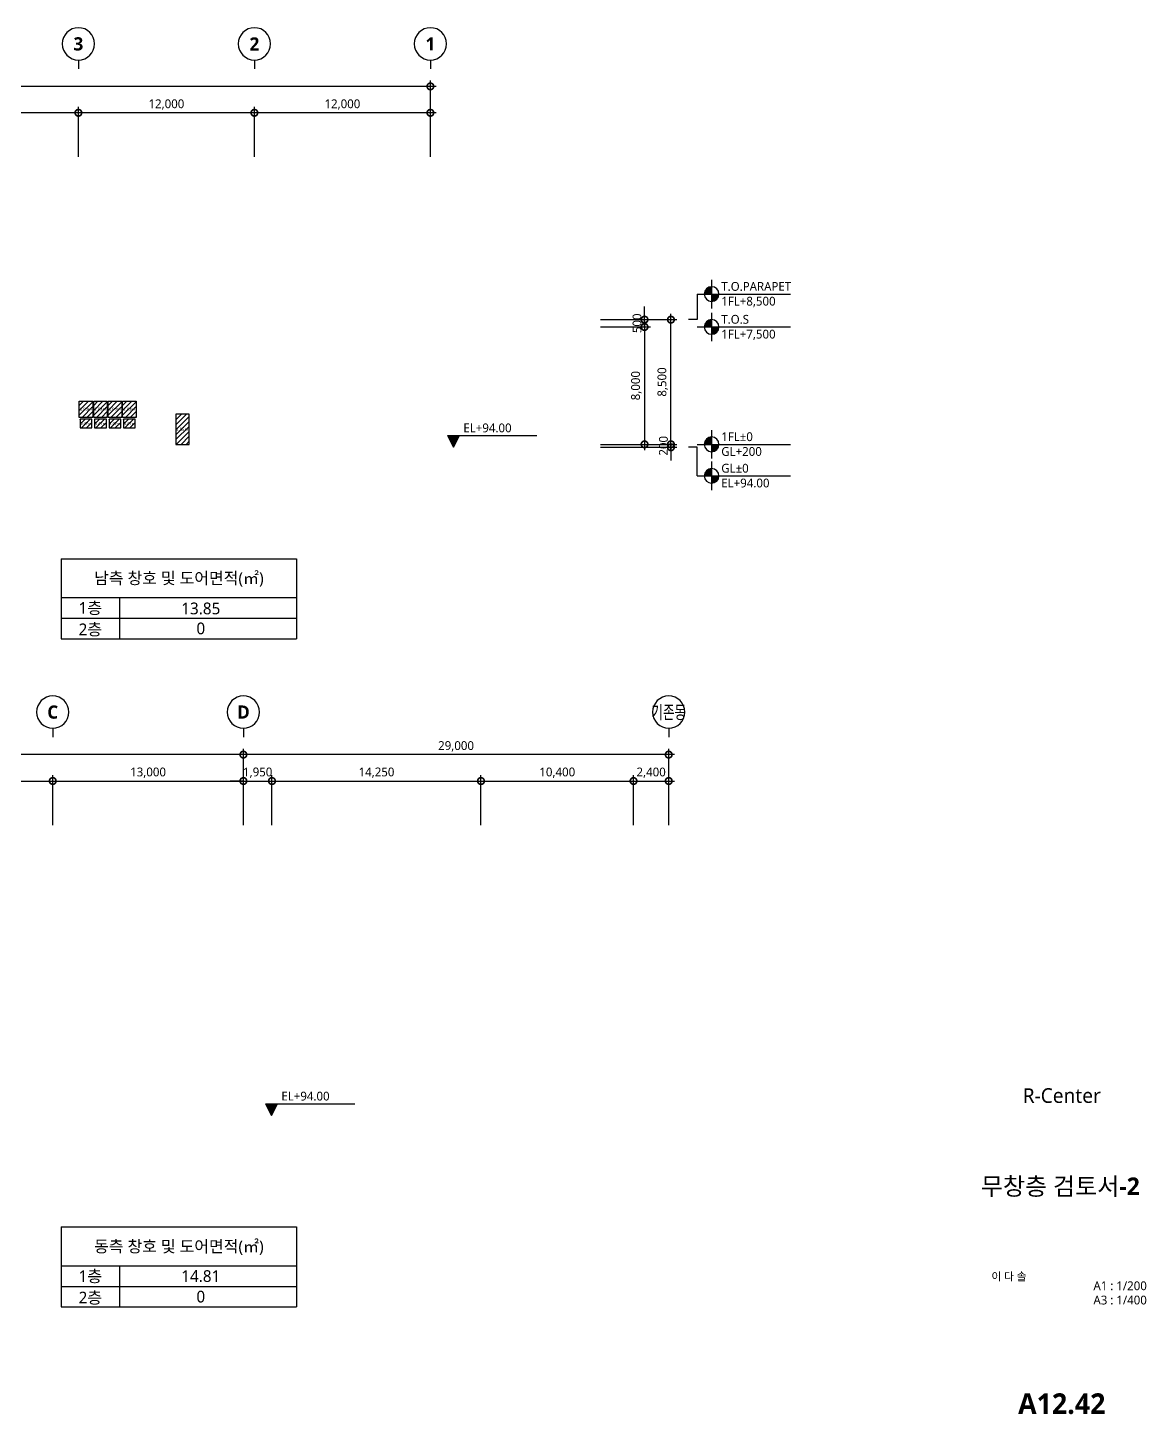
# Model space of a CAD drawing. Header units: millimetres. Extents: x 9300 to 329260, y 4200 to 100395.
# Drawn here: x 252995 to 329260, y 5875 to 100395 of the extents above; entities that cross this region are included whole.
import ezdxf
from ezdxf.enums import TextEntityAlignment as Align

# ---------------------------------------------------------------- set-up
doc = ezdxf.new("R2010")
doc.units = ezdxf.units.MM
doc.header["$LTSCALE"] = 200
doc.layers.get('DEFPOINTS').update_dxf_attribs({"color": 137})
for name, color, linetype in [('DIM', 7, 'Continuous'), ('SYM-BUB', 3, 'Continuous'), ('SYM-LEVEL', 7, 'Continuous'), ('TEXT', 3, 'Continuous'), ('XR-SHEET$0$TITLE', 7, 'Continuous'), ('XR-SHEET$1$SHT', 5, 'Continuous'), ('XR-SHEET$1$TEXT', 3, 'Continuous'), ('무창층 면적', 140, 'Continuous')]:
    doc.layers.add(name, color=color, linetype=linetype)
doc.styles.add('$0$스타일1', font='malgun.ttf')
doc.styles.get("Standard").update_dxf_attribs({"font": 'arial.ttf'})
doc.styles.add('XR-SHEET$0$굴림체(옥산)', font='GulimChe.ttf')
doc.styles.add('맑은고딕B', font='malgunbd.ttf')
doc.styles.add('스타일1', font='malgun.ttf')
doc.styles.add('스타일2', font='malgunbd.ttf')
doc.dimstyles.new('CJA', dxfattribs={"dimscale": 300, "dimtxt": 2.7, "dimasz": 1, "dimexe": 2, "dimexo": 3, "dimgap": 1, "dimtad": 1, "dimdec": 0, "dimzin": 1, "dimdsep": 46, "dimlunit": 6, "dimtxsty": '$0$스타일1', "dimblk": 'CJDOT', "dimcen": 0.09, "dimdle": 1, "dimclrd": 256, "dimclre": 256, "dimclrt": 3, "dimadec": 0, "dimazin": 0, "dimtfac": 1, "dimtdec": 0, "dimtix": 1, "dimtmove": 2, "dimatfit": 3, "dimldrblk": 'CJDOT', "dimfxl": 1, "dimtolj": 1, "dimtzin": 1, "dimarcsym": 0})
pattern_1 = [(45, (215200, -6e-11), (-168.3798, 168.3798), [])]
pattern_2 = [(45, (216185, -6e-11), (-168.3798, 168.3798), [])]
pattern_3 = [(45, (217170, -6e-11), (-168.3798, 168.3798), [])]
pattern_4 = [(45, (218155, -6e-11), (-168.3798, 168.3798), [])]

# ---------------------------------------------------------------- blocks, each defined once
blk = doc.blocks.new('_DotSmall')
at = {"color": 0, "linetype": 'ByBlock', "const_width": 0.5}
blk.add_lwpolyline([(-0.0625, 0, 1), (0.0625, 0, 1)], format="xyb", close=True, dxfattribs=at)
blk = doc.blocks.new('*D125')
at = {"layer": 'DEFPOINTS', "color": 0, "transparency": 16777216}
for p in [(224700, 50844), (224700, 45444), (267700, 45444)]:
    blk.add_point(p, dxfattribs=at)
at = {"layer": 'DIM', "color": 7, "lineweight": -2, "transparency": 16777216}
for p, q in [((224700, 46044), (224700, 51244)), ((267700, 46044), (267700, 51244)), ((268100, 50844), (224300, 50844))]:
    blk.add_line(p, q, dxfattribs=at)
at = {"layer": 'DIM', "color": 7, "lineweight": -2, "transparency": 16777216, "xscale": 900, "yscale": 900, "zscale": 900, "rotation": 180}
blk.add_blockref('_DotSmall', (224700, 50844), dxfattribs=at)
at = {"layer": 'DIM', "color": 7, "lineweight": -2, "transparency": 16777216, "xscale": 900, "yscale": 900, "zscale": 900}
blk.add_blockref('_DotSmall', (267700, 50844), dxfattribs=at)
at = {"layer": 'DIM', "color": 3, "transparency": 16777216, "insert": (246200, 51404), "char_height": 600, "attachment_point": 5, "style": '$0$스타일1'}
blk.add_mtext('\\A1;43,000', dxfattribs=at)
blk = doc.blocks.new('CJDOT')
blk.add_line((-2, 0), (2, 0))
at = {"const_width": 0.5}
blk.add_lwpolyline([(-0.25, 0, 1), (0.25, 0, 1)], format="xyb", close=True, dxfattribs=at)
blk = doc.blocks.new('*D127')
at = {"layer": 'DEFPOINTS', "color": 0, "transparency": 16777216}
for p in [(254700, 49044), (237700, 45444), (254700, 45444)]:
    blk.add_point(p, dxfattribs=at)
at = {"layer": 'DIM', "color": 7, "lineweight": -2, "transparency": 16777216}
for p, q in [((237700, 46044), (237700, 49444)), ((254700, 46044), (254700, 49444)), ((237300, 49044), (255100, 49044))]:
    blk.add_line(p, q, dxfattribs=at)
at = {"layer": 'DIM', "color": 7, "lineweight": -2, "transparency": 16777216, "xscale": 900, "yscale": 900, "zscale": 900, "rotation": 180}
blk.add_blockref('_DotSmall', (237700, 49044), dxfattribs=at)
at = {"layer": 'DIM', "color": 7, "lineweight": -2, "transparency": 16777216, "xscale": 900, "yscale": 900, "zscale": 900}
blk.add_blockref('_DotSmall', (254700, 49044), dxfattribs=at)
at = {"layer": 'DIM', "color": 3, "transparency": 16777216, "insert": (246200, 49606), "char_height": 600, "attachment_point": 5, "style": '$0$스타일1'}
blk.add_mtext('\\A1;17,000', dxfattribs=at)
blk = doc.blocks.new('*D128')
at = {"layer": 'DEFPOINTS', "color": 0, "transparency": 16777216}
for p in [(267700, 49044), (254700, 45444), (267700, 45444)]:
    blk.add_point(p, dxfattribs=at)
at = {"layer": 'DIM', "color": 7, "lineweight": -2, "transparency": 16777216}
for p, q in [((254700, 46044), (254700, 49444)), ((267700, 46044), (267700, 49444)), ((254300, 49044), (268100, 49044))]:
    blk.add_line(p, q, dxfattribs=at)
at = {"layer": 'DIM', "color": 7, "lineweight": -2, "transparency": 16777216, "xscale": 900, "yscale": 900, "zscale": 900, "rotation": 180}
blk.add_blockref('_DotSmall', (254700, 49044), dxfattribs=at)
at = {"layer": 'DIM', "color": 7, "lineweight": -2, "transparency": 16777216, "xscale": 900, "yscale": 900, "zscale": 900}
blk.add_blockref('_DotSmall', (267700, 49044), dxfattribs=at)
at = {"layer": 'DIM', "color": 3, "transparency": 16777216, "insert": (261200, 49606), "char_height": 600, "attachment_point": 5, "style": '$0$스타일1'}
blk.add_mtext('\\A1;13,000', dxfattribs=at)
blk = doc.blocks.new('NEW_BUB')
at = {"layer": 'SYM-BUB', "color": 6}
blk.add_line((0, 3), (0, 0), dxfattribs=at)
blk.add_circle((0, 8.5), 5.5, dxfattribs=at)
at = {"layer": 'SYM-BUB', "color": 3, "style": '스타일2'}
blk.add_attdef('X', text='', height=4.5, dxfattribs=at).set_placement((0, 8.5), align=Align.MIDDLE)
blk = doc.blocks.new('*D129')
at = {"layer": 'DEFPOINTS', "color": 0, "transparency": 16777216}
for p in [(209450, 96395), (209450, 90995), (280450, 90995)]:
    blk.add_point(p, dxfattribs=at)
at = {"layer": 'DIM', "color": 7, "lineweight": -2, "transparency": 16777216}
for p, q in [((209450, 91595), (209450, 96795)), ((280450, 91595), (280450, 96795)), ((280850, 96395), (209050, 96395))]:
    blk.add_line(p, q, dxfattribs=at)
at = {"layer": 'DIM', "color": 7, "lineweight": -2, "transparency": 16777216, "xscale": 900, "yscale": 900, "zscale": 900, "rotation": 180}
blk.add_blockref('_DotSmall', (209450, 96395), dxfattribs=at)
at = {"layer": 'DIM', "color": 7, "lineweight": -2, "transparency": 16777216, "xscale": 900, "yscale": 900, "zscale": 900}
blk.add_blockref('_DotSmall', (280450, 96395), dxfattribs=at)
at = {"layer": 'DIM', "color": 3, "transparency": 16777216, "insert": (245950, 96957), "char_height": 600, "attachment_point": 5, "style": '스타일1'}
blk.add_mtext('\\A1;71,000', dxfattribs=at)
blk = doc.blocks.new('*D130')
at = {"layer": 'DEFPOINTS', "color": 0, "transparency": 16777216}
for p in [(268450, 94595), (268450, 90995), (280450, 90995)]:
    blk.add_point(p, dxfattribs=at)
at = {"layer": 'DIM', "color": 7, "lineweight": -2, "transparency": 16777216}
for p, q in [((280850, 94595), (268050, 94595)), ((268450, 91595), (268450, 94995)), ((280450, 91595), (280450, 94995))]:
    blk.add_line(p, q, dxfattribs=at)
at = {"layer": 'DIM', "color": 7, "lineweight": -2, "transparency": 16777216, "xscale": 900, "yscale": 900, "zscale": 900, "rotation": 180}
blk.add_blockref('_DotSmall', (268450, 94595), dxfattribs=at)
at = {"layer": 'DIM', "color": 7, "lineweight": -2, "transparency": 16777216, "xscale": 900, "yscale": 900, "zscale": 900}
blk.add_blockref('_DotSmall', (280450, 94595), dxfattribs=at)
at = {"layer": 'DIM', "color": 3, "transparency": 16777216, "insert": (274450, 95157), "char_height": 600, "attachment_point": 5, "style": '스타일1'}
blk.add_mtext('\\A1;12,000', dxfattribs=at)
blk = doc.blocks.new('*D131')
at = {"layer": 'DEFPOINTS', "color": 0, "transparency": 16777216}
for p in [(256450, 94595), (256450, 90995), (268450, 90995)]:
    blk.add_point(p, dxfattribs=at)
at = {"layer": 'DIM', "color": 7, "lineweight": -2, "transparency": 16777216}
for p, q in [((268850, 94595), (256050, 94595)), ((256450, 91595), (256450, 94995)), ((268450, 91595), (268450, 94995))]:
    blk.add_line(p, q, dxfattribs=at)
at = {"layer": 'DIM', "color": 7, "lineweight": -2, "transparency": 16777216, "xscale": 900, "yscale": 900, "zscale": 900, "rotation": 180}
blk.add_blockref('_DotSmall', (256450, 94595), dxfattribs=at)
at = {"layer": 'DIM', "color": 7, "lineweight": -2, "transparency": 16777216, "xscale": 900, "yscale": 900, "zscale": 900}
blk.add_blockref('_DotSmall', (268450, 94595), dxfattribs=at)
at = {"layer": 'DIM', "color": 3, "transparency": 16777216, "insert": (262450, 95157), "char_height": 600, "attachment_point": 5, "style": '스타일1'}
blk.add_mtext('\\A1;12,000', dxfattribs=at)
blk = doc.blocks.new('*D132')
at = {"layer": 'DEFPOINTS', "color": 0, "transparency": 16777216}
for p in [(244450, 94595), (244450, 90995), (256450, 90995)]:
    blk.add_point(p, dxfattribs=at)
at = {"layer": 'DIM', "color": 7, "lineweight": -2, "transparency": 16777216}
for p, q in [((256850, 94595), (244050, 94595)), ((244450, 91595), (244450, 94995)), ((256450, 91595), (256450, 94995))]:
    blk.add_line(p, q, dxfattribs=at)
at = {"layer": 'DIM', "color": 7, "lineweight": -2, "transparency": 16777216, "xscale": 900, "yscale": 900, "zscale": 900, "rotation": 180}
blk.add_blockref('_DotSmall', (244450, 94595), dxfattribs=at)
at = {"layer": 'DIM', "color": 7, "lineweight": -2, "transparency": 16777216, "xscale": 900, "yscale": 900, "zscale": 900}
blk.add_blockref('_DotSmall', (256450, 94595), dxfattribs=at)
at = {"layer": 'DIM', "color": 3, "transparency": 16777216, "insert": (250450, 95157), "char_height": 600, "attachment_point": 5, "style": '스타일1'}
blk.add_mtext('\\A1;12,000', dxfattribs=at)
blk = doc.blocks.new('*D141')
at = {"layer": 'DEFPOINTS', "color": 0, "transparency": 16777216}
for p in [(291450, 80495), (296850, 80495), (291450, 71995)]:
    blk.add_point(p, dxfattribs=at)
at = {"layer": 'DIM', "color": 7, "lineweight": -2, "transparency": 16777216}
for p, q in [((292050, 80495), (297250, 80495)), ((296850, 71595), (296850, 80895)), ((292050, 71995), (297250, 71995))]:
    blk.add_line(p, q, dxfattribs=at)
at = {"layer": 'DIM', "color": 7, "lineweight": -2, "transparency": 16777216, "xscale": 900, "yscale": 900, "zscale": 900}
for p, rotation in [((296850, 80495), 90), ((296850, 71995), 270)]:
    blk.add_blockref('_DotSmall', p, dxfattribs=dict(at, rotation=rotation))
at = {"layer": 'DIM', "color": 3, "transparency": 16777216, "insert": (296290, 76245), "char_height": 600, "attachment_point": 5, "rotation": 90, "style": '$0$스타일1'}
blk.add_mtext('\\A1;8,500', dxfattribs=at)
blk = doc.blocks.new('*D142')
at = {"layer": 'DEFPOINTS', "color": 0, "transparency": 16777216}
for p in [(291450, 79995), (291450, 71995), (295050, 71995)]:
    blk.add_point(p, dxfattribs=at)
at = {"layer": 'DIM', "color": 7, "lineweight": -2, "transparency": 16777216}
for p, q in [((295050, 80395), (295050, 71595)), ((292050, 79995), (295450, 79995)), ((292050, 71995), (295450, 71995))]:
    blk.add_line(p, q, dxfattribs=at)
at = {"layer": 'DIM', "color": 7, "lineweight": -2, "transparency": 16777216, "xscale": 900, "yscale": 900, "zscale": 900}
for p, rotation in [((295050, 79995), 90), ((295050, 71995), 270)]:
    blk.add_blockref('_DotSmall', p, dxfattribs=dict(at, rotation=rotation))
at = {"layer": 'DIM', "color": 3, "transparency": 16777216, "insert": (294490, 75995), "char_height": 600, "attachment_point": 5, "rotation": 90, "style": '$0$스타일1'}
blk.add_mtext('\\A1;8,000', dxfattribs=at)
blk = doc.blocks.new('*D143')
at = {"layer": 'DEFPOINTS', "color": 0, "transparency": 16777216}
for p in [(291450, 80495), (295050, 80495), (291450, 79995)]:
    blk.add_point(p, dxfattribs=at)
at = {"layer": 'DIM', "color": 7, "lineweight": -2, "transparency": 16777216}
for p, q in [((295050, 80495), (295050, 81395)), ((292050, 80495), (295450, 80495)), ((295050, 79995), (295050, 80495)), ((292050, 79995), (295450, 79995)), ((295050, 79995), (295050, 79095))]:
    blk.add_line(p, q, dxfattribs=at)
at = {"layer": 'DIM', "color": 7, "lineweight": -2, "transparency": 16777216, "xscale": 900, "yscale": 900, "zscale": 900}
for p, rotation in [((295050, 80495), 270), ((295050, 79995), 90)]:
    blk.add_blockref('_DotSmall', p, dxfattribs=dict(at, rotation=rotation))
at = {"layer": 'DIM', "color": 3, "transparency": 16777216, "insert": (294540, 80245), "char_height": 600, "attachment_point": 5, "rotation": 90, "style": '$0$스타일1'}
blk.add_mtext('\\A1;500', dxfattribs=at)
blk = doc.blocks.new('*D144')
at = {"layer": 'DEFPOINTS', "color": 0, "transparency": 16777216}
for p in [(291450, 71995), (291450, 71795), (296850, 71795)]:
    blk.add_point(p, dxfattribs=at)
at = {"layer": 'DIM', "color": 7, "lineweight": -2, "transparency": 16777216}
for p, q in [((296850, 71995), (296850, 72895)), ((292050, 71995), (297250, 71995)), ((296850, 71995), (296850, 71795)), ((292050, 71795), (297250, 71795)), ((296850, 71795), (296850, 70895))]:
    blk.add_line(p, q, dxfattribs=at)
at = {"layer": 'DIM', "color": 7, "lineweight": -2, "transparency": 16777216, "xscale": 900, "yscale": 900, "zscale": 900}
for p, rotation in [((296850, 71995), 270), ((296850, 71795), 90)]:
    blk.add_blockref('_DotSmall', p, dxfattribs=dict(at, rotation=rotation))
at = {"layer": 'DIM', "color": 3, "transparency": 16777216, "insert": (296340, 71895), "char_height": 600, "attachment_point": 5, "rotation": 90, "style": '$0$스타일1'}
blk.add_mtext('\\A1;200', dxfattribs=at)
blk = doc.blocks.new('LEVEL1')
at = {"layer": 'SYM-LEVEL'}
h = blk.add_hatch(color=6, dxfattribs=at)
edge = h.paths.add_edge_path()
edge.add_ellipse((4.87, 0), major_axis=(1.77, 1.77), ratio=1, start_angle=405, end_angle=495)
edge.add_line((2.37, 0), (4.87, 0))
edge.add_line((4.87, 0), (4.87, 2.5))
edge = h.paths.add_edge_path()
edge.add_ellipse((4.87, 0), major_axis=(1.77, 1.77), ratio=1, start_angle=225, end_angle=315)
edge.add_line((7.37, 0), (4.87, 0))
edge.add_line((4.87, 0), (4.87, -2.5))
at = {"layer": 'SYM-LEVEL', "color": 6}
for p, q in [((4.87, 4.87), (4.87, -4.87)), ((0, 0), (9.74, 0)), ((9.07, 0), (31.8, 0))]:
    blk.add_line(p, q, dxfattribs=at)
blk.add_ellipse((4.87, 0), major_axis=(1.77, 1.77), ratio=1, start_param=5.497787, end_param=11.780972, dxfattribs=at)
at = {"layer": 'SYM-LEVEL', "color": 3, "style": '스타일1'}
for tag, p in [('1층-바닥마감', (8.16, 1.11)), ('EL-+100', (8.16, -3.93))]:
    blk.add_attdef(tag, p, '', height=3, dxfattribs=at)
blk = doc.blocks.new('LEVEL2')
at = {"layer": 'SYM-LEVEL'}
blk.add_hatch(color=6, dxfattribs=at).paths.add_polyline_path([(2, 4), (-2, 4), (0, 0)])
at = {"layer": 'SYM-LEVEL', "color": 6}
for p, q in [((-2, 4), (6.35, 4)), ((-2, 4), (0, 0)), ((0, 0), (2, 4)), ((5.68, 4), (28.41, 4))]:
    blk.add_line(p, q, dxfattribs=at)
at = {"layer": 'SYM-LEVEL', "color": 3, "style": '스타일1'}
for tag, p in [('1층-바닥마감', (3.37, 5.11)), ('EL-+100', (3.37, 0.07))]:
    blk.add_attdef(tag, p, '', height=3, dxfattribs=at)
blk = doc.blocks.new('XR-SHEET$0$TITLE')
at = {"layer": 'XR-SHEET$0$TITLE', "true_color": 0x000000, "style": 'XR-SHEET$0$굴림체(옥산)'}
for tag, height, p in [('동명칭', 6, (776.77, -457.26)), ('SCALE-A1', 3, (797.5, -522)), ('SCALE-A3', 3, (797.5, -527)), ('DATA', 3, (797.5, -540))]:
    blk.add_attdef(tag, text='', height=height, dxfattribs=at).set_placement(p, align=Align.MIDDLE)
for tag, height, p in [('TITLE1', 6, (776.5, -479.4)), ('TITLE4', 6, (776.5, -484.39)), ('TITLE2', 6, (776.5, -489)), ('TITLE5', 6, (776.5, -493.99)), ('TITLE3', 6, (776.5, -498.7)), ('NAME-1', 3, (760.16, -517.5)), ('NAME-2', 3, (760.16, -526.5)), ('A0.00', 7, (776.5, -561))]:
    blk.add_attdef(tag, text='', height=height, dxfattribs=at).set_placement(p, align=Align.MIDDLE_CENTER)
blk = doc.blocks.new('*D154')
at = {"layer": 'DEFPOINTS', "color": 0, "transparency": 16777216}
for p in [(269650, 49044), (267700, 45444), (269650, 45444)]:
    blk.add_point(p, dxfattribs=at)
at = {"layer": 'DIM', "color": 7, "lineweight": -2, "transparency": 16777216}
for p, q in [((267700, 46044), (267700, 49444)), ((269650, 46044), (269650, 49444)), ((267700, 49044), (266800, 49044)), ((267700, 49044), (269650, 49044)), ((269650, 49044), (270550, 49044))]:
    blk.add_line(p, q, dxfattribs=at)
at = {"layer": 'DIM', "color": 7, "lineweight": -2, "transparency": 16777216, "xscale": 900, "yscale": 900, "zscale": 900}
blk.add_blockref('_DotSmall', (267700, 49044), dxfattribs=at)
at = {"layer": 'DIM', "color": 7, "lineweight": -2, "transparency": 16777216, "xscale": 900, "yscale": 900, "zscale": 900, "rotation": 180}
blk.add_blockref('_DotSmall', (269650, 49044), dxfattribs=at)
at = {"layer": 'DIM', "color": 3, "transparency": 16777216, "insert": (268675, 49606), "char_height": 600, "attachment_point": 5, "style": '$0$스타일1'}
blk.add_mtext('\\A1;1,950', dxfattribs=at)
blk = doc.blocks.new('*D155')
at = {"layer": 'DEFPOINTS', "color": 0, "transparency": 16777216}
for p in [(267700, 50844), (267700, 45444), (296700, 45444)]:
    blk.add_point(p, dxfattribs=at)
at = {"layer": 'DIM', "color": 7, "lineweight": -2, "transparency": 16777216}
for p, q in [((267700, 46044), (267700, 51244)), ((296700, 46044), (296700, 51244)), ((297100, 50844), (267300, 50844))]:
    blk.add_line(p, q, dxfattribs=at)
at = {"layer": 'DIM', "color": 7, "lineweight": -2, "transparency": 16777216, "xscale": 900, "yscale": 900, "zscale": 900, "rotation": 180}
blk.add_blockref('_DotSmall', (267700, 50844), dxfattribs=at)
at = {"layer": 'DIM', "color": 7, "lineweight": -2, "transparency": 16777216, "xscale": 900, "yscale": 900, "zscale": 900}
blk.add_blockref('_DotSmall', (296700, 50844), dxfattribs=at)
at = {"layer": 'DIM', "color": 3, "transparency": 16777216, "insert": (282200, 51404), "char_height": 600, "attachment_point": 5, "style": '$0$스타일1'}
blk.add_mtext('\\A1;29,000', dxfattribs=at)
blk = doc.blocks.new('*D156')
at = {"layer": 'DEFPOINTS', "color": 0, "transparency": 16777216}
for p in [(283900, 49044), (269650, 45444), (283900, 45444)]:
    blk.add_point(p, dxfattribs=at)
at = {"layer": 'DIM', "color": 7, "lineweight": -2, "transparency": 16777216}
for p, q in [((269650, 46044), (269650, 49444)), ((283900, 46044), (283900, 49444)), ((269250, 49044), (284300, 49044))]:
    blk.add_line(p, q, dxfattribs=at)
at = {"layer": 'DIM', "color": 7, "lineweight": -2, "transparency": 16777216, "xscale": 900, "yscale": 900, "zscale": 900, "rotation": 180}
blk.add_blockref('_DotSmall', (269650, 49044), dxfattribs=at)
at = {"layer": 'DIM', "color": 7, "lineweight": -2, "transparency": 16777216, "xscale": 900, "yscale": 900, "zscale": 900}
blk.add_blockref('_DotSmall', (283900, 49044), dxfattribs=at)
at = {"layer": 'DIM', "color": 3, "transparency": 16777216, "insert": (276775, 49606), "char_height": 600, "attachment_point": 5, "style": '$0$스타일1'}
blk.add_mtext('\\A1;14,250', dxfattribs=at)
blk = doc.blocks.new('*D157')
at = {"layer": 'DEFPOINTS', "color": 0, "transparency": 16777216}
for p in [(294300, 49044), (283900, 45444), (294300, 45444)]:
    blk.add_point(p, dxfattribs=at)
at = {"layer": 'DIM', "color": 7, "lineweight": -2, "transparency": 16777216}
for p, q in [((283900, 46044), (283900, 49444)), ((294300, 46044), (294300, 49444)), ((283500, 49044), (294700, 49044))]:
    blk.add_line(p, q, dxfattribs=at)
at = {"layer": 'DIM', "color": 7, "lineweight": -2, "transparency": 16777216, "xscale": 900, "yscale": 900, "zscale": 900, "rotation": 180}
blk.add_blockref('_DotSmall', (283900, 49044), dxfattribs=at)
at = {"layer": 'DIM', "color": 7, "lineweight": -2, "transparency": 16777216, "xscale": 900, "yscale": 900, "zscale": 900}
blk.add_blockref('_DotSmall', (294300, 49044), dxfattribs=at)
at = {"layer": 'DIM', "color": 3, "transparency": 16777216, "insert": (289100, 49606), "char_height": 600, "attachment_point": 5, "style": '$0$스타일1'}
blk.add_mtext('\\A1;10,400', dxfattribs=at)
blk = doc.blocks.new('*D158')
at = {"layer": 'DEFPOINTS', "color": 0, "transparency": 16777216}
for p in [(296700, 49044), (294300, 45444), (296700, 45444)]:
    blk.add_point(p, dxfattribs=at)
at = {"layer": 'DIM', "color": 7, "lineweight": -2, "transparency": 16777216}
for p, q in [((294300, 46044), (294300, 49444)), ((296700, 46044), (296700, 49444)), ((293900, 49044), (297100, 49044))]:
    blk.add_line(p, q, dxfattribs=at)
at = {"layer": 'DIM', "color": 7, "lineweight": -2, "transparency": 16777216, "xscale": 900, "yscale": 900, "zscale": 900, "rotation": 180}
blk.add_blockref('_DotSmall', (294300, 49044), dxfattribs=at)
at = {"layer": 'DIM', "color": 7, "lineweight": -2, "transparency": 16777216, "xscale": 900, "yscale": 900, "zscale": 900}
blk.add_blockref('_DotSmall', (296700, 49044), dxfattribs=at)
at = {"layer": 'DIM', "color": 3, "transparency": 16777216, "insert": (295500, 49604), "char_height": 600, "attachment_point": 5, "style": '$0$스타일1'}
blk.add_mtext('\\A1;2,400', dxfattribs=at)

msp = doc.modelspace()

# ---------------------------------------------------------------- hatches: boundary and pattern name
at = {"layer": '무창층 면적', "ltscale": 0.01}
h = msp.add_hatch(dxfattribs=at)
h.set_pattern_fill('ANSI31', color=256, scale=75)
h.set_pattern_definition(pattern_1)
h.paths.add_polyline_path([(257435, 74934.9), (256510, 74934.9), (256510, 73824.9), (257435, 73824.9)])
h.paths.add_polyline_path([(256506.5, 74248.8), (257431.9, 74248.8), (257431.9, 74555.3), (256506.5, 74555.3)], flags=9)
h = msp.add_hatch(dxfattribs=at)
h.set_pattern_fill('ANSI31', color=256, scale=75)
h.set_pattern_definition(pattern_2)
h.paths.add_polyline_path([(258420, 74934.9), (257495, 74934.9), (257495, 73824.9), (258420, 73824.9)])
h.paths.add_polyline_path([(257491.5, 74248.8), (258416.9, 74248.8), (258416.9, 74555.3), (257491.5, 74555.3)], flags=9)
h = msp.add_hatch(dxfattribs=at)
h.set_pattern_fill('ANSI31', color=256, scale=75)
h.set_pattern_definition(pattern_3)
h.paths.add_polyline_path([(259405, 74934.9), (258480, 74934.9), (258480, 73824.9), (259405, 73824.9)])
h.paths.add_polyline_path([(258476.5, 74248.8), (259401.9, 74248.8), (259401.9, 74555.3), (258476.5, 74555.3)], flags=9)
h = msp.add_hatch(dxfattribs=at)
h.set_pattern_fill('ANSI31', color=256, scale=75)
h.set_pattern_definition(pattern_4)
h.paths.add_polyline_path([(260390, 74934.9), (259465, 74934.9), (259465, 73824.9), (260390, 73824.9)])
h.paths.add_polyline_path([(259461.5, 74248.8), (260386.9, 74248.8), (260386.9, 74555.3), (259461.5, 74555.3)], flags=9)
h = msp.add_hatch(dxfattribs=at)
h.set_pattern_fill('ANSI31', color=256, scale=75)
h.set_pattern_definition([(45, (24850, 45551.3), (-168.3798, 168.3798), [])])
h.paths.add_polyline_path([(264000, 74044.9), (263100, 74044.9), (263100, 71994.9), (264000, 71994.9)])
h.paths.add_polyline_path([(263078.5, 72869.3), (264003.8, 72869.3), (264003.8, 73175.6), (263078.5, 73175.6)], flags=9)
h = msp.add_hatch(dxfattribs=at)
h.set_pattern_fill('ANSI31', color=256, scale=75)
h.set_pattern_definition(pattern_1)
h.paths.add_polyline_path([(257375, 73704.9), (256570, 73704.9), (256570, 73114.9), (257375, 73114.9)])
h = msp.add_hatch(dxfattribs=at)
h.set_pattern_fill('ANSI31', color=256, scale=75)
h.set_pattern_definition(pattern_2)
h.paths.add_polyline_path([(258360, 73704.9), (257555, 73704.9), (257555, 73114.9), (258360, 73114.9)])
h = msp.add_hatch(dxfattribs=at)
h.set_pattern_fill('ANSI31', color=256, scale=75)
h.set_pattern_definition(pattern_3)
h.paths.add_polyline_path([(259345, 73704.9), (258540, 73704.9), (258540, 73114.9), (259345, 73114.9)])
h = msp.add_hatch(dxfattribs=at)
h.set_pattern_fill('ANSI31', color=256, scale=75)
h.set_pattern_definition(pattern_4)
h.paths.add_polyline_path([(260330, 73704.9), (259525, 73704.9), (259525, 73114.9), (260330, 73114.9)])

# ---------------------------------------------------------------- linework, layer by layer
at = {"layer": 'SYM-LEVEL', "color": 6}
for points in [[(298650, 82239.8), (298650, 80494.9), (298050, 80494.9)], [(298650, 69844.7), (298650, 71794.9), (298050, 71794.9)]]:
    msp.add_lwpolyline(points, dxfattribs=at)
at = {"layer": 'TEXT', "color": 6}
for p, q in [((255268.5, 64194.9), (255268.5, 58746.9)), ((255268.5, 64194.9), (271330.4, 64194.9)), ((271330.4, 64194.9), (271330.4, 58746.9)), ((255268.5, 61546.6), (271330.4, 61546.6)), ((259259.2, 61546.6), (259259.2, 58746.9)), ((255268.5, 60146.8), (271330.4, 60146.8)), ((255268.5, 58746.9), (271330.4, 58746.9)), ((255268.5, 18643.6), (255268.5, 13195.6)), ((255268.5, 18643.6), (271330.4, 18643.6)), ((271330.4, 18643.6), (271330.4, 13195.6)), ((255268.5, 15995.3), (271330.4, 15995.3)), ((259259.2, 15995.3), (259259.2, 13195.6)), ((255268.5, 14595.5), (271330.4, 14595.5)), ((255268.5, 13195.6), (271330.4, 13195.6))]:
    msp.add_line(p, q, dxfattribs=at)
at = {"layer": '무창층 면적'}
for points in [[(256510, 74934.9), (257435, 74934.9), (257435, 73824.9), (256510, 73824.9)], [(257495, 74934.9), (258420, 74934.9), (258420, 73824.9), (257495, 73824.9)], [(258480, 74934.9), (259405, 74934.9), (259405, 73824.9), (258480, 73824.9)], [(259465, 74934.9), (260390, 74934.9), (260390, 73824.9), (259465, 73824.9)], [(263100, 71994.9), (264000, 71994.9), (264000, 74044.9), (263100, 74044.9)], [(257375, 73704.9), (256570, 73704.9), (256570, 73114.9), (257375, 73114.9)], [(258360, 73704.9), (257555, 73704.9), (257555, 73114.9), (258360, 73114.9)], [(259345, 73704.9), (258540, 73704.9), (258540, 73114.9), (259345, 73114.9)], [(260330, 73704.9), (259525, 73704.9), (259525, 73114.9), (260330, 73114.9)]]:
    msp.add_lwpolyline(points, close=True, dxfattribs=at)

# ---------------------------------------------------------------- block references
at = {"layer": 'SYM-BUB'}
ref = msp.add_blockref('NEW_BUB', (256450, 97594.9), dxfattribs=dict(at, xscale=-200.0000000000001, yscale=200.0000000000001, zscale=200.0000000000001))
ref.add_attrib('X', '3', dxfattribs={"color": 3, "height": 900, "style": '스타일2'}).set_placement((256450, 99294.9), align=Align.MIDDLE)
ref = msp.add_blockref('NEW_BUB', (268450, 97594.9), dxfattribs=dict(at, xscale=-200.0000000000001, yscale=200.0000000000001, zscale=200.0000000000001))
ref.add_attrib('X', '2', dxfattribs={"color": 3, "height": 900, "style": '스타일2'}).set_placement((268450, 99294.9), align=Align.MIDDLE)
ref = msp.add_blockref('NEW_BUB', (280450, 97594.9), dxfattribs=dict(at, xscale=-200.0000000000001, yscale=200.0000000000001, zscale=200.0000000000001))
ref.add_attrib('X', '1', dxfattribs={"color": 3, "height": 900, "style": '스타일2'}).set_placement((280450, 99294.9), align=Align.MIDDLE)
ref = msp.add_blockref('NEW_BUB', (254700, 52043.6), dxfattribs=dict(at, xscale=-200.0000000000001, yscale=200.0000000000001, zscale=200.0000000000001))
ref.add_attrib('X', 'C', dxfattribs={"color": 3, "height": 900, "style": '스타일2'}).set_placement((254700, 53743.6), align=Align.MIDDLE)
ref = msp.add_blockref('NEW_BUB', (267700, 52043.6), dxfattribs=dict(at, xscale=-200.0000000000001, yscale=200.0000000000001, zscale=200.0000000000001))
ref.add_attrib('X', 'D', dxfattribs={"color": 3, "height": 900, "style": '스타일2'}).set_placement((267700, 53743.6), align=Align.MIDDLE)
ref = msp.add_blockref('NEW_BUB', (296700, 52043.6), dxfattribs=dict(at, xscale=-200.0000000000001, yscale=200.0000000000001, zscale=200.0000000000001))
ref.add_attrib('X', '기존동', dxfattribs={"color": 3, "height": 900, "style": '스타일2', "width": 0.7}).set_placement((296700, 53743.6), align=Align.MIDDLE)
at = {"layer": 'SYM-LEVEL', "xscale": 200.000000000167, "yscale": 200.000000000167, "zscale": 200.000000000167}
for p, values in [((298650, 82239.8), {'EL-+100': '1FL+8,500', '1층-바닥마감': 'T.O.PARAPET'}), ((298650, 79994.9), {'EL-+100': '1FL+7,500', '1층-바닥마감': 'T.O.S'}), ((298650, 71994.9), {'EL-+100': 'GL+200', '1층-바닥마감': '1FL±0'}), ((298650, 69844.7), {'EL-+100': 'EL+94.00', '1층-바닥마감': 'GL±0'})]:
    msp.add_blockref('LEVEL1', p, dxfattribs=at).add_auto_attribs(values)
at = {"layer": 'SYM-LEVEL'}
ref = msp.add_blockref('LEVEL2', (282024.2, 71794.9), dxfattribs=dict(at, xscale=200.000000000167, yscale=200.000000000167, zscale=200.000000000167))
ref.add_attrib('1층-바닥마감', 'EL+94.00', (282698.4, 72816), dxfattribs={"color": 3, "height": 600, "style": '스타일1'})
ref = msp.add_blockref('LEVEL2', (269614.8, 26243.6), dxfattribs=dict(at, xscale=200.000000000167, yscale=200.000000000167, zscale=200.000000000167))
ref.add_attrib('1층-바닥마감', 'EL+94.00', (270289, 27264.7), dxfattribs={"color": 3, "height": 600, "style": '스타일1'})
at = {"layer": 'TEXT'}
ref = msp.add_blockref('XR-SHEET$0$TITLE', (168200, 0), dxfattribs=dict(at, xscale=200, yscale=200, zscale=200))
ref.add_attrib('TITLE2', '무창층 검토서-2', dxfattribs={"layer": 'XR-SHEET$1$SHT', "color": 4, "true_color": 0x000004, "height": 1200, "style": '맑은고딕B'}).set_placement((323400.1, 21417.2), align=Align.MIDDLE_CENTER)
ref.add_attrib('NAME-1', '이 다 솔', dxfattribs={"layer": 'XR-SHEET$1$TEXT', "color": 3, "true_color": 0x000003, "height": 540, "style": '스타일1'}).set_placement((318700, 15266.5, 2754.3), align=Align.MIDDLE_LEFT)
ref.add_attrib('SCALE-A1', 'A1 : 1/200', dxfattribs={"layer": 'XR-SHEET$1$SHT', "color": 3, "true_color": 0x000003, "height": 600, "style": '스타일1'}).set_placement((327478.2, 14634.4), align=Align.MIDDLE_CENTER)
ref.add_attrib('SCALE-A3', 'A3 : 1/400', dxfattribs={"layer": 'XR-SHEET$1$SHT', "color": 3, "true_color": 0x000003, "height": 600, "style": '스타일1'}).set_placement((327478.2, 13661.5), align=Align.MIDDLE_CENTER)
ref.add_attrib('A0.00', 'A12.42', dxfattribs={"layer": 'XR-SHEET$1$SHT', "color": 4, "true_color": 0x000004, "height": 1400, "style": '맑은고딕B'}).set_placement((323500, 6600), align=Align.MIDDLE_CENTER)

# ---------------------------------------------------------------- texts
at = {"layer": 'TEXT', "color": 3, "style": '스타일1'}
for s, p in [('남측 창호 및 도어면적(㎡)', (263299.5, 62870.8)), ('1층', (257263.9, 60840.5)), ('13.85', (264794.8, 60808.8)), ('2층', (257263.9, 59380.8)), ('0', (264794.8, 59446.8)), ('동측 창호 및 도어면적(㎡)', (263299.5, 17319.5)), ('1층', (257263.9, 15289.2)), ('14.81', (264794.8, 15295.4)), ('2층', (257263.9, 13829.5)), ('0', (264794.8, 13895.6))]:
    msp.add_text(s, height=800, dxfattribs=at).set_placement(p, align=Align.MIDDLE_CENTER)
at = {"layer": 'TEXT', "style": '스타일1'}
msp.add_text('R-Center', height=1000, dxfattribs=at).set_placement((323500, 27600), align=Align.MIDDLE_CENTER)
at = {"layer": '무창층 면적'}
for s, p in [('1.03㎡', (256969.2, 74403.4)), ('1.03㎡', (257954.2, 74403.4)), ('1.03㎡', (258939.2, 74403.4)), ('1.03㎡', (259924.2, 74403.4)), ('0.47㎡', (256979.4, 73410.2)), ('0.47㎡', (257964.4, 73410.2)), ('0.47㎡', (258949.4, 73410.2)), ('0.47㎡', (259934.4, 73410.2)), ('1.85㎡', (263541.2, 73023.7))]:
    msp.add_text(s, height=200, dxfattribs=at).set_placement(p, align=Align.MIDDLE_CENTER)

# ---------------------------------------------------------------- dimensions: what is measured, and where the dimension line sits
at = {"layer": 'DIM'}
dim = msp.add_linear_dim(base=(209450, 96394.9), p1=(280450, 90994.9), p2=(209450, 90994.9), dimstyle='CJA', override={"dimscale": 200, "dimtxt": 3, "dimasz": 4.5, "dimtxsty": '스타일1', "dimblk1": 'DotSmall', "dimblk2": 'DotSmall', "dimsah": 1, "dimdle": 2, "dimclrd": 7, "dimclre": 7}, dxfattribs=at)
dim.commit()
dim.dimension.update_dxf_attribs({"geometry": '*D129', "text_midpoint": (245950, 96956.9), "dimtype": 160})
for base, p1, p2, override, picture, middle in [((244450, 94594.9), (256450, 90994.9), (244450, 90994.9), {"dimscale": 200, "dimtxt": 3, "dimasz": 4.5, "dimtxsty": '스타일1', "dimblk1": 'DotSmall', "dimblk2": 'DotSmall', "dimsah": 1, "dimdle": 2, "dimclrd": 7, "dimclre": 7}, '*D132', (250450, 95156.9)), ((268450, 94594.9), (280450, 90994.9), (268450, 90994.9), {"dimscale": 200, "dimtxt": 3, "dimasz": 4.5, "dimtxsty": '스타일1', "dimblk1": 'DotSmall', "dimblk2": 'DotSmall', "dimsah": 1, "dimdle": 2, "dimclrd": 7, "dimclre": 7}, '*D130', (274450, 95156.9)), ((224700, 50843.6), (267700, 45443.6), (224700, 45443.6), {"dimscale": 200, "dimtxt": 3, "dimasz": 4.5, "dimblk1": 'DotSmall', "dimblk2": 'DotSmall', "dimsah": 1, "dimdle": 2, "dimclrd": 7, "dimclre": 7}, '*D125', (246200, 51404)), ((267700, 50843.6), (296700, 45443.6), (267700, 45443.6), {"dimscale": 200, "dimtxt": 3, "dimasz": 4.5, "dimblk1": 'DotSmall', "dimblk2": 'DotSmall', "dimsah": 1, "dimdle": 2, "dimclrd": 7, "dimclre": 7}, '*D155', (282200, 51404)), ((254700, 49043.6), (237700, 45443.6), (254700, 45443.6), {"dimscale": 200, "dimtxt": 3, "dimasz": 4.5, "dimblk1": 'DotSmall', "dimblk2": 'DotSmall', "dimsah": 1, "dimdle": 2, "dimclrd": 7, "dimclre": 7}, '*D127', (246200, 49605.6)), ((267700, 49043.6), (254700, 45443.6), (267700, 45443.6), {"dimscale": 200, "dimtxt": 3, "dimasz": 4.5, "dimblk1": 'DotSmall', "dimblk2": 'DotSmall', "dimsah": 1, "dimdle": 2, "dimclrd": 7, "dimclre": 7}, '*D128', (261200, 49605.6)), ((269650, 49043.6), (267700, 45443.6), (269650, 45443.6), {"dimscale": 200, "dimtxt": 3, "dimasz": 4.5, "dimblk1": 'DotSmall', "dimblk2": 'DotSmall', "dimsah": 1, "dimdle": 2, "dimclrd": 7, "dimclre": 7}, '*D154', (268675, 49605.6)), ((283900, 49043.6), (269650, 45443.6), (283900, 45443.6), {"dimscale": 200, "dimtxt": 3, "dimasz": 4.5, "dimblk1": 'DotSmall', "dimblk2": 'DotSmall', "dimsah": 1, "dimdle": 2, "dimclrd": 7, "dimclre": 7}, '*D156', (276775, 49605.6)), ((294300, 49043.6), (283900, 45443.6), (294300, 45443.6), {"dimscale": 200, "dimtxt": 3, "dimasz": 4.5, "dimblk1": 'DotSmall', "dimblk2": 'DotSmall', "dimsah": 1, "dimdle": 2, "dimclrd": 7, "dimclre": 7}, '*D157', (289100, 49605.6)), ((296700, 49043.6), (294300, 45443.6), (296700, 45443.6), {"dimscale": 200, "dimtxt": 3, "dimasz": 4.5, "dimblk1": 'DotSmall', "dimblk2": 'DotSmall', "dimsah": 1, "dimdle": 2, "dimclrd": 7, "dimclre": 7}, '*D158', (295500, 49604))]:
    dim = msp.add_linear_dim(base=base, p1=p1, p2=p2, dimstyle='CJA', override=override, dxfattribs=at)
    dim.commit()
    dim.dimension.update_dxf_attribs({"geometry": picture, "text_midpoint": middle})
for base, p1, p2, angle, override, picture, middle in [((256450, 94594.9), (268450, 90994.9), (256450, 90994.9), 180, {"dimscale": 200, "dimtxt": 3, "dimasz": 4.5, "dimtxsty": '스타일1', "dimblk1": 'DotSmall', "dimblk2": 'DotSmall', "dimsah": 1, "dimdle": 2, "dimclrd": 7, "dimclre": 7}, '*D131', (262450, 95156.9)), ((295050, 80494.9), (291450, 79994.9), (291450, 80494.9), 90, {"dimscale": 200, "dimtxt": 3, "dimasz": 4.5, "dimblk1": 'DotSmall', "dimblk2": 'DotSmall', "dimsah": 1, "dimdle": 2, "dimclrd": 7, "dimclre": 7}, '*D143', (294540, 80244.9)), ((296850, 80494.9), (291450, 71994.9), (291450, 80494.9), 270, {"dimscale": 200, "dimtxt": 3, "dimasz": 4.5, "dimblk1": 'DotSmall', "dimblk2": 'DotSmall', "dimsah": 1, "dimdle": 2, "dimclrd": 7, "dimclre": 7}, '*D141', (296289.7, 76244.9)), ((295050, 71994.9), (291450, 79994.9), (291450, 71994.9), 270, {"dimscale": 200, "dimtxt": 3, "dimasz": 4.5, "dimblk1": 'DotSmall', "dimblk2": 'DotSmall', "dimsah": 1, "dimdle": 2, "dimclrd": 7, "dimclre": 7}, '*D142', (294489.7, 75994.9)), ((296850, 71794.9), (291450, 71994.9), (291450, 71794.9), 90, {"dimscale": 200, "dimtxt": 3, "dimasz": 4.5, "dimblk1": 'DotSmall', "dimblk2": 'DotSmall', "dimsah": 1, "dimdle": 2, "dimclrd": 7, "dimclre": 7}, '*D144', (296340, 71894.9))]:
    dim = msp.add_linear_dim(base=base, p1=p1, p2=p2, angle=angle, dimstyle='CJA', override=override, dxfattribs=at)
    dim.commit()
    dim.dimension.update_dxf_attribs({"geometry": picture, "text_midpoint": middle})

doc.saveas('drawing.dxf')
